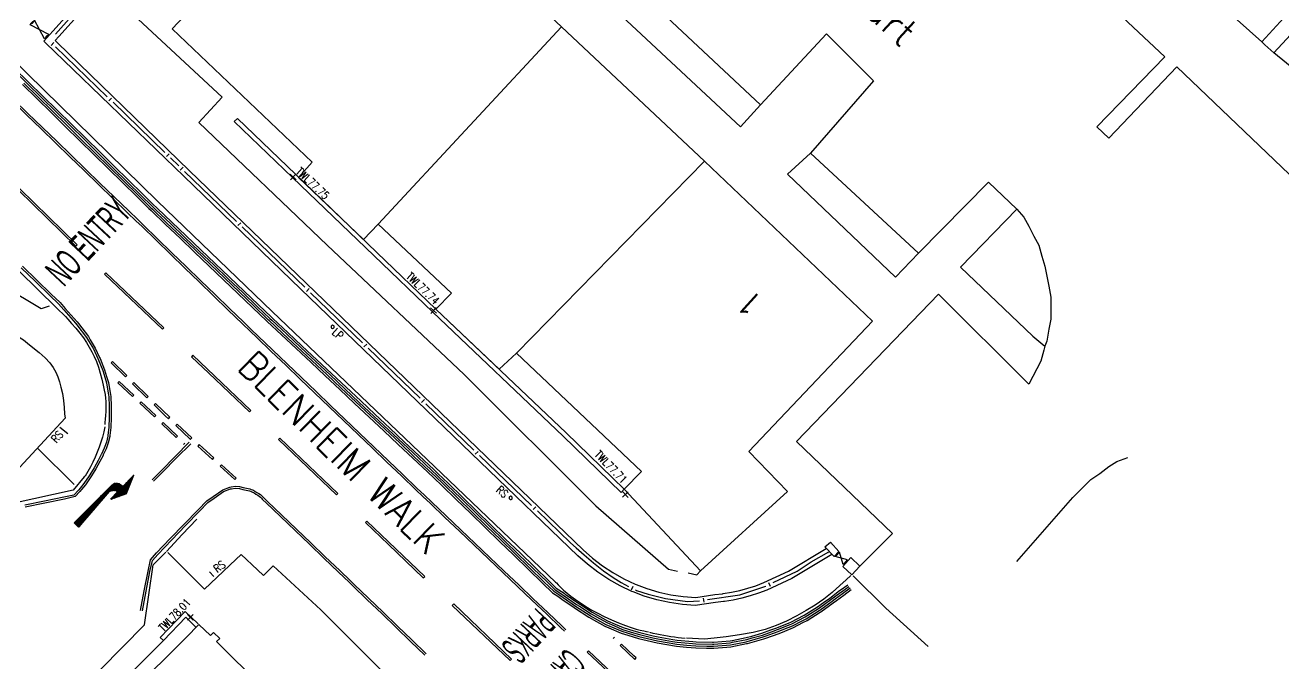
# Model space of a CAD drawing. Extents: x 427500 to 429848, y 434500 to 436505.
# Drawn here: x 429713.6 to 429776.5, y 434678.6 to 434710.5 of the extents above; entities that cross this region are included whole.
import ezdxf

# ---------------------------------------------------------------- set-up
doc = ezdxf.new("R2010")
doc.units = 0
doc.layers.get('0').update_dxf_attribs({"color": 222})
doc.layers.add('LPTIP_Ex_Base', color=8, linetype='Continuous')
doc.layers.add('ROADNAME', color=7, linetype='Continuous')
doc.styles.add('ARIAL', font='arial.ttf', dxfattribs={"width": 0.8})
doc.styles.add('LCC Romans', font='romans.shx', dxfattribs={"width": 0.9})
doc.styles.add('MtXpl_Romans', font='romans__.ttf')
doc.styles.get("Standard").update_dxf_attribs({"font": 'romans.shx'})

# ---------------------------------------------------------------- blocks, each defined once
blk = doc.blocks.new('MH_LINE')
at = {"color": 0, "linetype": 'ByBlock', "flags": 128}
blk.add_lwpolyline([(-0.5, 0), (0.5, 0)], dxfattribs=at)
blk = doc.blocks.new('FENCE_UP')
at = {"color": 0, "linetype": 'ByBlock', "flags": 128}
blk.add_lwpolyline([(0, 0.5), (0, -0.5)], dxfattribs=at)
blk = doc.blocks.new('GATE')
at = {"color": 0, "linetype": 'ByBlock', "flags": 128}
for points in [[(-0.450902, 0), (-0.451904, 0.007014), (-0.455912, 0.014028), (-0.460922, 0.019038), (-0.467936, 0.023046), (-0.475952, 0.024048), (-0.482966, 0.023046), (-0.48998, 0.019038), (-0.49499, 0.014028), (-0.498998, 0.007014), (-0.5, 0), (-0.498998, -0.007014), (-0.49499, -0.014028), (-0.48998, -0.019038), (-0.482966, -0.023046), (-0.475952, -0.024048), (-0.467936, -0.023046), (-0.460922, -0.019038), (-0.455912, -0.014028), (-0.451904, -0.007014)], [(-0.475952, 0.024048), (-0.475952, 0.078156), (0.475952, -0.078156), (0.475952, -0.024048)], [(-0.475952, -0.024048), (-0.475952, -0.078156), (0.475952, 0.078156), (0.475952, 0.024048)], [(-0.450902, 0), (-0.451904, -0.007014)], [(0.5, 0), (0.498998, 0.007014), (0.49499, 0.014028), (0.48998, 0.019038), (0.482966, 0.023046), (0.475952, 0.024048), (0.467936, 0.023046), (0.460922, 0.019038), (0.455912, 0.014028), (0.451904, 0.007014), (0.450902, 0), (0.451904, -0.007014), (0.455912, -0.014028), (0.460922, -0.019038), (0.467936, -0.023046), (0.475952, -0.024048), (0.482966, -0.023046), (0.48998, -0.019038), (0.49499, -0.014028), (0.498998, -0.007014)], [(0.5, 0), (0.498998, -0.007014)]]:
    blk.add_lwpolyline(points, dxfattribs=at)
blk = doc.blocks.new('CIRCL')
at = {"color": 0, "linetype": 'ByBlock', "flags": 128}
for points in [[(0.5, 0), (0.475, 0.154), (0.404, 0.293), (0.293, 0.404), (0.154, 0.475), (0, 0.5), (-0.154, 0.475), (-0.293, 0.404), (-0.404, 0.293), (-0.475, 0.154), (-0.5, 0), (-0.475, -0.154), (-0.404, -0.293), (-0.293, -0.404), (-0.154, -0.475), (0, -0.5), (0.154, -0.475), (0.293, -0.404), (0.404, -0.293), (0.475, -0.154)], [(0.5, 0), (0.475, -0.154)]]:
    blk.add_lwpolyline(points, dxfattribs=at)
blk = doc.blocks.new('MH_ARROW_4')
at = {"color": 0, "linetype": 'ByBlock', "flags": 128}
for points in [[(-0.5, -0.010678), (-0.266291, 0.079733)], [(-0.302615, 0.003094), (-0.5, -0.010678)], [(-0.320178, 0.001896), (-0.467768, 0.001896)], [(-0.19534, 0.004391), (-0.461381, 0.004391)], [(-0.196238, 0.006886), (-0.454895, 0.006886)], [(-0.197036, 0.00938), (-0.448408, 0.00938)], [(-0.17618, 0.011875), (-0.442022, 0.011875)], [(-0.140255, 0.01427), (-0.435535, 0.01427)], [(-0.104231, 0.016865), (-0.429049, 0.016865)], [(-0.068307, 0.019359), (-0.422662, 0.019359)], [(-0.072598, 0.021754), (-0.416176, 0.021754)], [(-0.08098, 0.024349), (-0.409789, 0.024349)], [(-0.089263, 0.026844), (-0.403303, 0.026844)], [(-0.097645, 0.029338), (-0.396817, 0.029338)], [(-0.106027, 0.031833), (-0.39043, 0.031833)], [(-0.11431, 0.034328), (-0.383944, 0.034328)], [(-0.122692, 0.036723), (-0.377457, 0.036723)], [(-0.130975, 0.039218), (-0.371071, 0.039218)], [(-0.139357, 0.041812), (-0.364584, 0.041812)], [(-0.14764, 0.044307), (-0.358098, 0.044307)], [(-0.156022, 0.046802), (-0.351711, 0.046802)], [(-0.164305, 0.049296), (-0.345225, 0.049296)], [(-0.172687, 0.051791), (-0.338838, 0.051791)], [(-0.18097, 0.054286), (-0.332352, 0.054286)], [(-0.189352, 0.056781), (-0.325866, 0.056781)], [(-0.197635, 0.059276), (-0.319479, 0.059276)], [(-0.206017, 0.06177), (-0.312993, 0.06177)], [(-0.2144, 0.064265), (-0.306506, 0.064265)], [(-0.294531, -0.022553), (-0.302615, 0.003094)], [(-0.194442, 0.001896), (-0.302215, 0.001896)], [(-0.222682, 0.06676), (-0.30012, 0.06676)], [(-0.231065, 0.069255), (-0.293633, 0.069255)], [(-0.239347, 0.071749), (-0.287147, 0.071749)], [(-0.24773, 0.074244), (-0.28076, 0.074244)], [(-0.256012, 0.076639), (-0.274274, 0.076639)], [(-0.264395, 0.079234), (-0.267887, 0.079234)], [(-0.266291, 0.079733), (-0.065013, 0.019559)], [(-0.065013, 0.019559), (-0.197435, 0.010378)], [(-0.197435, 0.010378), (-0.19045, -0.00968)], [(-0.117603, -0.049097), (0.495709, 0.020158)], [(0.497006, 0.001896), (0.333649, 0.001896)], [(0.496807, 0.004391), (0.355703, 0.004391)], [(0.496607, 0.006886), (0.377857, 0.006886)], [(0.496507, 0.00938), (0.39991, 0.00938)], [(0.496308, 0.011875), (0.422064, 0.011875)], [(0.496108, 0.01427), (0.444117, 0.01427)], [(0.495909, 0.016865), (0.466271, 0.016865)], [(0.495809, 0.019359), (0.488424, 0.019359)], [(0.495709, 0.020158), (0.5, -0.041413)], [(-0.464075, -0.008083), (-0.493613, -0.008083)], [(-0.428051, -0.005588), (-0.487127, -0.005588)], [(-0.392127, -0.003094), (-0.48074, -0.003094)], [(-0.356102, -0.000699), (-0.474254, -0.000699)], [(-0.193544, -0.000699), (-0.301417, -0.000699)], [(-0.192745, -0.003094), (-0.300619, -0.003094)], [(-0.191847, -0.005588), (-0.29992, -0.005588)], [(-0.190949, -0.008083), (-0.299122, -0.008083)], [(-0.189352, -0.010578), (-0.298324, -0.010578)], [(-0.186558, -0.013073), (-0.297525, -0.013073)], [(-0.183764, -0.015567), (-0.296727, -0.015567)], [(-0.18097, -0.018062), (-0.295929, -0.018062)], [(-0.178076, -0.020557), (-0.29513, -0.020557)], [(-0.285351, -0.04281), (-0.294531, -0.022553)], [(-0.175282, -0.023151), (-0.294332, -0.023151)], [(-0.172488, -0.025546), (-0.293134, -0.025546)], [(-0.169694, -0.028041), (-0.292037, -0.028041)], [(-0.165203, -0.030536), (-0.290939, -0.030536)], [(-0.160413, -0.033031), (-0.289841, -0.033031)], [(-0.155623, -0.035525), (-0.288644, -0.035525)], [(-0.150833, -0.03812), (-0.287546, -0.03812)], [(-0.145345, -0.040515), (-0.286448, -0.040515)], [(-0.267688, -0.06187), (-0.285351, -0.04281)], [(-0.137262, -0.04301), (-0.285251, -0.04301)], [(-0.129079, -0.045504), (-0.282856, -0.045504)], [(-0.120896, -0.047999), (-0.280561, -0.047999)], [(0.331155, -0.050494), (-0.278266, -0.050494)], [(0.285051, -0.052989), (-0.275871, -0.052989)], [(0.239048, -0.055483), (-0.273575, -0.055483)], [(0.193045, -0.057978), (-0.27128, -0.057978)], [(0.146941, -0.060573), (-0.268985, -0.060573)], [(-0.23805, -0.077338), (-0.267688, -0.06187)], [(0.100938, -0.062968), (-0.265492, -0.062968)], [(0.054935, -0.065463), (-0.260703, -0.065463)], [(0.008831, -0.067957), (-0.255913, -0.067957)], [(-0.037172, -0.070452), (-0.251123, -0.070452)], [(-0.083175, -0.072947), (-0.246333, -0.072947)], [(-0.129279, -0.075442), (-0.241543, -0.075442)], [(-0.207015, -0.079733), (-0.23805, -0.077338)], [(-0.175282, -0.077936), (-0.229169, -0.077936)], [(0.5, -0.041413), (-0.207015, -0.079733)], [(-0.19045, -0.00968), (-0.169195, -0.02854)], [(-0.169195, -0.02854), (-0.146842, -0.040116)], [(-0.146842, -0.040116), (-0.117603, -0.049097)], [(0.377158, -0.047999), (-0.108522, -0.047999)], [(0.423161, -0.045504), (-0.086468, -0.045504)], [(0.469265, -0.04301), (-0.064315, -0.04301)], [(0.4999, -0.040515), (-0.042261, -0.040515)], [(0.4998, -0.03812), (-0.020108, -0.03812)], [(0.499601, -0.035525), (0.001946, -0.035525)], [(0.499401, -0.033031), (0.024099, -0.033031)], [(0.499202, -0.030536), (0.046253, -0.030536)], [(0.499102, -0.028041), (0.068307, -0.028041)], [(0.498902, -0.025546), (0.09046, -0.025546)], [(0.498703, -0.023151), (0.112514, -0.023151)], [(0.498503, -0.020557), (0.134667, -0.020557)], [(0.498403, -0.018062), (0.156721, -0.018062)], [(0.498204, -0.015567), (0.178874, -0.015567)], [(0.498004, -0.013073), (0.200928, -0.013073)], [(0.497904, -0.010578), (0.223082, -0.010578)], [(0.497705, -0.008083), (0.245235, -0.008083)], [(0.497505, -0.005588), (0.267289, -0.005588)], [(0.497306, -0.003094), (0.289442, -0.003094)], [(0.497206, -0.000699), (0.311496, -0.000699)]]:
    blk.add_lwpolyline(points, dxfattribs=at)
at = {"color": 0}
blk.add_point((-0.5, -0.010578), dxfattribs=at)
blk = doc.blocks.new('SPOT')
at = {"color": 0, "linetype": 'ByBlock', "flags": 128}
for points in [[(-0.5, 0), (0.5, 0)], [(0, 0.5), (0, -0.5)]]:
    blk.add_lwpolyline(points, dxfattribs=at)

msp = doc.modelspace()

# ---------------------------------------------------------------- linework, layer by layer
at = {"layer": 'LPTIP_Ex_Base', "color": 251, "true_color": 0x636466}
for p, q in [((429775.374, 434709.657), (429797.467, 434734.078)), ((429770.524, 434708.907), (429756.324, 434722.307)), ((429720.924, 434710.307), (429730.124, 434720.057)), ((429730.124, 434720.057), (429740.374, 434710.407)), ((429739.724, 434716.457), (429750.324, 434706.507)), ((429775.974, 434709.107), (429779.374, 434712.807)), ((429749.324, 434705.407), (429742.044, 434712.207)), ((429775.374, 434709.657), (429772.324, 434712.407)), ((429727.924, 434703.657), (429720.924, 434710.307)), ((429731.224, 434700.557), (429740.374, 434710.407)), ((429740.374, 434710.407), (429747.524, 434703.707)), ((429750.324, 434706.507), (429753.624, 434710.057)), ((429753.624, 434710.057), (429755.974, 434707.707)), ((429775.524, 434709.507), (429775.374, 434709.657)), ((429775.974, 434709.107), (429775.524, 434709.507)), ((429767.124, 434705.407), (429770.524, 434708.907)), ((429778.474, 434707.057), (429775.974, 434709.107)), ((429771.124, 434708.407), (429767.724, 434704.857)), ((429784.224, 434695.907), (429771.124, 434708.407)), ((429755.974, 434707.707), (429752.824, 434704.107)), ((429750.324, 434706.507), (429749.324, 434705.407)), ((429767.724, 434704.857), (429767.124, 434705.407)), ((429727.242, 434702.891), (429727.924, 434703.657)), ((429738.124, 434694.107), (429747.524, 434703.707)), ((429747.524, 434703.707), (429755.924, 434695.707)), ((429752.824, 434704.107), (429751.674, 434703.057)), ((429752.824, 434704.107), (429758.224, 434699.107)), ((429751.674, 434703.057), (429757.074, 434697.907)), ((429730.484, 434699.783), (429727.242, 434702.891)), ((429758.224, 434699.107), (429761.724, 434702.657)), ((429761.724, 434702.657), (429763.124, 434701.307)), ((429763.124, 434701.307), (429760.324, 434698.407)), ((429763.124, 434701.307), (429763.474, 434700.907)), ((429731.224, 434700.557), (429730.484, 434699.783)), ((429734.874, 434697.107), (429731.224, 434700.557)), ((429763.474, 434700.907), (429763.724, 434700.457)), ((429763.724, 434700.457), (429763.974, 434699.957)), ((429763.974, 434699.957), (429764.224, 434699.507)), ((429764.224, 434699.507), (429764.374, 434698.957)), ((429757.074, 434697.907), (429758.224, 434699.107)), ((429764.374, 434698.957), (429764.524, 434698.457)), ((429760.324, 434698.407), (429763.924, 434694.957)), ((429764.524, 434698.457), (429764.724, 434697.457)), ((429764.724, 434697.457), (429764.824, 434696.907)), ((429734.106, 434696.307), (429734.874, 434697.107)), ((429759.224, 434697.057), (429752.124, 434689.707)), ((429763.724, 434692.557), (429759.224, 434697.057)), ((429764.824, 434696.907), (429764.824, 434695.807)), ((429737.256, 434693.314), (429734.106, 434696.307)), ((429755.924, 434695.707), (429749.747, 434689.192)), ((429764.824, 434695.807), (429764.724, 434695.307)), ((429763.924, 434694.957), (429764.524, 434694.457)), ((429764.724, 434695.307), (429764.624, 434694.707)), ((429764.474, 434694.257), (429764.324, 434693.707)), ((429764.524, 434694.457), (429764.474, 434694.257)), ((429764.624, 434694.707), (429764.524, 434694.457)), ((429738.124, 434694.107), (429737.256, 434693.314)), ((429744.374, 434688.207), (429738.124, 434694.107)), ((429764.324, 434693.707), (429763.724, 434692.557)), ((429749.747, 434689.192), (429751.674, 434687.199)), ((429752.124, 434689.707), (429756.924, 434685.107)), ((429767.724, 434688.457), (429768.124, 434688.707)), ((429768.124, 434688.707), (429768.674, 434688.907)), ((429743.508, 434687.316), (429744.374, 434688.207)), ((429766.824, 434687.807), (429767.274, 434688.107)), ((429767.274, 434688.107), (429767.724, 434688.457)), ((429747.32, 434683.242), (429743.508, 434687.316)), ((429765.924, 434686.907), (429766.824, 434687.807)), ((429751.674, 434687.199), (429747.32, 434683.242)), ((429763.124, 434683.707), (429765.924, 434686.907)), ((429756.924, 434685.107), (429755.293, 434683.479)), ((429753.724, 434684.107), (429753.724, 434684.107)), ((429699.295, 434660.059), (429719.54, 434680.549)), ((429719.54, 434680.549), (429719.54, 434680.549)), ((429719.54, 434680.549), (429719.54, 434680.549)), ((429719.54, 434680.549), (429719.54, 434680.549)), ((429720.486, 434679.764), (429718.295, 434677.559)), ((429721.624, 434679.917), (429718.695, 434677.009))]:
    msp.add_line(p, q, dxfattribs=at)
at = {"layer": 'LPTIP_Ex_Base', "color": 251, "true_color": 0x636466, "flags": 128}
for points in [[(429753.887, 434684.052), (429751.892, 434682.849), (429750.638, 434682.278), (429750.23, 434682.121), (429749.81, 434681.984), (429749.384, 434681.868), (429748.952, 434681.776), (429748.518, 434681.706), (429748.467, 434681.7), (429748.076, 434681.659), (429747.063, 434681.508), (429746.419, 434681.555), (429745.772, 434681.65), (429745.135, 434681.792), (429744.509, 434681.979), (429743.966, 434682.184), (429743.895, 434682.213), (429743.306, 434682.488), (429742.736, 434682.807), (429742.19, 434683.166), (429741.672, 434683.564), (429741.187, 434683.996), (429736.316, 434688.68), (429727.356, 434697.31), (429721.499, 434702.954), (429714.597, 434709.617), (429714.511, 434709.701), (429714.954, 434710.193), (429719.422, 434715.153)], [(429719.719, 434714.886), (429715.251, 434709.925), (429715.072, 434709.726), (429715.191, 434709.611), (429721.777, 434703.242), (429727.633, 434697.598), (429736.594, 434688.968), (429741.459, 434684.29), (429741.927, 434683.872), (429742.422, 434683.492), (429742.944, 434683.149), (429743.489, 434682.845), (429744.057, 434682.579), (429744.114, 434682.556), (429744.637, 434682.358), (429745.235, 434682.179), (429745.845, 434682.044), (429746.462, 434681.953), (429747.092, 434681.907), (429748.044, 434682.058), (429748.421, 434682.097), (429748.46, 434682.102), (429748.878, 434682.169), (429749.29, 434682.257), (429749.696, 434682.367), (429750.096, 434682.498), (429750.493, 434682.652), (429751.721, 434683.22), (429753.609, 434684.352)], [(429716.599, 434711.721), (429715.091, 434710.036)], [(429720.124, 434711.756), (429719.217, 434710.788), (429723.417, 434706.898), (429722.255, 434705.632), (429728.673, 434699.512), (429735.509, 434693.037), (429742.101, 434686.49), (429745.722, 434683.315), (429746.168, 434683.226)], [(429714.771, 434696.462), (429714.37, 434696.324), (429708.93, 434699.572), (429703.888, 434702.561), (429699.058, 434705.637), (429695.771, 434708.284), (429694.716, 434709.813)], [(429712.045, 434709.659), (429720.189, 434701.7), (429725.925, 434696.188), (429734.763, 434687.747), (429740.081, 434682.668), (429740.129, 434682.634), (429740.217, 434682.547), (429740.336, 434682.424), (429740.482, 434682.28), (429740.654, 434682.124), (429740.85, 434681.968), (429741.073, 434681.807), (429741.325, 434681.634), (429741.599, 434681.457), (429741.89, 434681.282), (429742.189, 434681.117), (429742.515, 434680.958), (429742.873, 434680.798), (429743.234, 434680.647), (429743.573, 434680.512), (429743.862, 434680.403), (429744.102, 434680.325), (429744.31, 434680.271), (429744.486, 434680.235), (429744.628, 434680.21), (429744.733, 434680.189)], [(429714.803, 434709.696), (429714.803, 434709.696)], [(429715.091, 434709.418), (429717.681, 434706.917)], [(429712.965, 434708.277), (429713.679, 434707.576), (429714.393, 434706.876), (429715.107, 434706.176), (429715.82, 434705.475), (429716.534, 434704.775), (429717.248, 434704.075), (429717.962, 434703.375), (429718.676, 434702.674), (429719.39, 434701.974), (429719.894, 434701.48), (429720.107, 434701.276), (429720.831, 434700.586), (429721.555, 434699.896), (429722.279, 434699.206), (429723.003, 434698.516), (429723.726, 434697.827), (429724.45, 434697.137), (429725.174, 434696.447), (429725.809, 434695.841), (429725.899, 434695.757), (429726.628, 434695.073), (429727.358, 434694.389), (429728.087, 434693.705), (429728.816, 434693.021), (429729.546, 434692.337), (429730.275, 434691.652), (429731.005, 434690.968), (429731.734, 434690.284), (429732.463, 434689.6), (429733.193, 434688.916), (429733.922, 434688.232), (429734.152, 434688.016), (429734.643, 434687.54), (429735.362, 434686.845), (429736.08, 434686.149), (429736.798, 434685.453), (429737.517, 434684.758), (429738.235, 434684.062), (429738.953, 434683.366), (429739.672, 434682.67), (429740.058, 434682.297), (429740.449, 434682.034), (429740.512, 434681.992), (429741.131, 434681.564), (429741.276, 434681.47), (429741.856, 434681.093), (429742.128, 434680.94), (429742.637, 434680.654), (429743.023, 434680.487), (429743.431, 434680.312), (429743.969, 434680.149), (429744.273, 434680.057), (429744.94, 434679.901), (429745.197, 434679.842), (429745.926, 434679.718), (429746.154, 434679.68), (429746.923, 434679.603), (429747.098, 434679.586), (429747.926, 434679.571), (429747.983, 434679.57), (429748.812, 434679.646), (429748.931, 434679.67), (429749.633, 434679.809), (429749.91, 434679.888), (429750.423, 434680.034), (429750.866, 434680.191), (429751.177, 434680.302), (429751.799, 434680.555), (429751.881, 434680.588), (429752.556, 434680.934), (429752.693, 434681.021), (429753.228, 434681.361), (429753.528, 434681.576), (429753.843, 434681.801), (429754.334, 434682.17), (429754.362, 434682.191), (429754.738, 434682.463), (429754.738, 434682.463)], [(429713.035, 434708.348), (429713.749, 434707.648), (429714.463, 434706.947), (429715.177, 434706.247), (429715.891, 434705.547), (429716.604, 434704.847), (429717.318, 434704.146), (429718.032, 434703.446), (429718.746, 434702.746), (429719.46, 434702.045), (429719.963, 434701.552), (429720.176, 434701.349), (429720.9, 434700.659), (429721.624, 434699.969), (429722.348, 434699.279), (429723.072, 434698.589), (429723.795, 434697.899), (429724.519, 434697.209), (429725.243, 434696.519), (429725.878, 434695.914), (429725.967, 434695.83), (429726.697, 434695.146), (429727.426, 434694.462), (429728.156, 434693.778), (429728.885, 434693.094), (429729.614, 434692.409), (429730.344, 434691.725), (429731.073, 434691.041), (429731.802, 434690.357), (429732.532, 434689.673), (429733.261, 434688.989), (429733.99, 434688.305), (429734.221, 434688.089), (429734.713, 434687.612), (429735.431, 434686.916), (429736.15, 434686.221), (429736.868, 434685.525), (429737.586, 434684.829), (429738.305, 434684.134), (429739.023, 434683.438), (429739.741, 434682.742), (429740.114, 434682.38), (429740.505, 434682.117), (429740.569, 434682.074), (429741.188, 434681.646), (429741.33, 434681.554), (429741.905, 434681.181), (429742.177, 434681.028), (429742.677, 434680.745), (429743.063, 434680.579), (429743.46, 434680.408), (429743.998, 434680.245), (429744.296, 434680.154), (429744.963, 434679.999), (429745.214, 434679.94), (429745.943, 434679.817), (429746.164, 434679.78), (429746.933, 434679.703), (429747.1, 434679.686), (429747.928, 434679.671), (429747.974, 434679.67), (429748.803, 434679.746), (429748.911, 434679.768), (429749.606, 434679.905), (429749.883, 434679.984), (429750.39, 434680.129), (429750.832, 434680.286), (429751.139, 434680.394), (429751.762, 434680.648), (429751.835, 434680.677), (429752.511, 434681.023), (429752.64, 434681.105), (429753.17, 434681.442), (429753.47, 434681.657), (429753.783, 434681.881), (429754.274, 434682.25), (429754.302, 434682.271), (429754.68, 434682.544), (429754.68, 434682.544)], [(429713.44, 434707.53), (429714.154, 434706.83), (429714.868, 434706.13), (429715.582, 434705.429), (429716.296, 434704.729), (429717.01, 434704.029), (429717.723, 434703.329), (429718.437, 434702.628), (429719.151, 434701.928), (429719.755, 434701.336), (429719.867, 434701.229), (429720.591, 434700.539), (429721.315, 434699.849), (429722.039, 434699.159), (429722.762, 434698.469), (429723.486, 434697.779), (429724.21, 434697.089), (429724.934, 434696.399), (429725.658, 434695.709), (429725.672, 434695.696), (429726.388, 434695.025), (429727.117, 434694.341), (429727.846, 434693.657), (429728.576, 434692.972), (429729.305, 434692.288), (429730.034, 434691.604), (429730.764, 434690.92), (429731.493, 434690.236), (429732.222, 434689.552), (429732.952, 434688.868), (429733.681, 434688.183), (429734.014, 434687.871), (429734.404, 434687.494), (429735.122, 434686.798), (429735.841, 434686.102), (429736.559, 434685.407), (429737.277, 434684.711), (429737.996, 434684.015), (429738.714, 434683.32), (429739.432, 434682.624), (429739.932, 434682.141), (429740.192, 434681.966), (429740.399, 434681.826), (429741.016, 434681.4), (429741.021, 434681.396), (429741.75, 434680.924), (429741.863, 434680.86), (429742.548, 434680.474), (429742.749, 434680.388), (429743.362, 434680.124), (429743.686, 434680.026), (429744.222, 434679.863), (429744.654, 434679.763), (429745.158, 434679.645), (429745.637, 434679.565), (429746.127, 434679.482), (429746.631, 434679.431), (429747.086, 434679.386), (429747.632, 434679.376), (429747.99, 434679.37), (429748.635, 434679.429), (429748.846, 434679.449), (429749.624, 434679.603), (429749.68, 434679.614), (429750.481, 434679.843), (429750.592, 434679.882), (429751.248, 434680.115), (429751.531, 434680.23), (429751.964, 434680.406), (429752.442, 434680.651), (429752.66, 434680.762), (429753.301, 434681.17), (429753.34, 434681.195), (429753.96, 434681.639), (429754.116, 434681.756), (429754.481, 434682.03), (429754.855, 434682.301), (429754.855, 434682.301)], [(429713.51, 434707.602), (429714.224, 434706.901), (429714.938, 434706.201), (429715.652, 434705.501), (429716.366, 434704.801), (429717.08, 434704.1), (429717.793, 434703.4), (429718.507, 434702.7), (429719.221, 434701.999), (429719.824, 434701.408), (429719.936, 434701.301), (429720.66, 434700.611), (429721.384, 434699.921), (429722.108, 434699.231), (429722.831, 434698.541), (429723.555, 434697.851), (429724.279, 434697.162), (429725.003, 434696.472), (429725.727, 434695.782), (429725.741, 434695.769), (429726.456, 434695.098), (429727.185, 434694.414), (429727.915, 434693.729), (429728.644, 434693.045), (429729.373, 434692.361), (429730.103, 434691.677), (429730.832, 434690.993), (429731.561, 434690.309), (429732.291, 434689.625), (429733.02, 434688.941), (429733.75, 434688.256), (429734.083, 434687.944), (429734.474, 434687.565), (429735.192, 434686.87), (429735.91, 434686.174), (429736.629, 434685.478), (429737.347, 434684.783), (429738.065, 434684.087), (429738.784, 434683.391), (429739.502, 434682.696), (429739.988, 434682.224), (429740.248, 434682.049), (429740.456, 434681.909), (429741.073, 434681.482), (429741.076, 434681.48), (429741.804, 434681.008), (429741.912, 434680.947), (429742.588, 434680.566), (429742.789, 434680.479), (429743.391, 434680.219), (429743.715, 434680.121), (429744.244, 434679.961), (429744.677, 434679.86), (429745.174, 434679.744), (429745.653, 434679.663), (429746.137, 434679.581), (429746.641, 434679.531), (429747.088, 434679.486), (429747.634, 434679.476), (429747.981, 434679.469), (429748.626, 434679.529), (429748.826, 434679.547), (429749.605, 434679.701), (429749.653, 434679.711), (429750.454, 434679.939), (429750.558, 434679.976), (429751.21, 434680.207), (429751.494, 434680.323), (429751.919, 434680.495), (429752.397, 434680.74), (429752.606, 434680.846), (429753.247, 434681.255), (429753.282, 434681.277), (429753.902, 434681.721), (429754.056, 434681.836), (429754.421, 434682.11), (429754.797, 434682.382), (429754.797, 434682.382)], [(429713, 434706.777), (429713.718, 434706.082), (429714.437, 434705.387), (429715.156, 434704.692), (429715.875, 434703.997), (429716.594, 434703.301), (429717.313, 434702.606), (429718.031, 434701.911), (429718.75, 434701.216), (429719.199, 434700.782), (429719.469, 434700.521), (429720.188, 434699.825), (429720.906, 434699.13), (429721.625, 434698.435), (429722.344, 434697.74), (429723.063, 434697.044), (429723.782, 434696.349), (429724.5, 434695.654), (429724.893, 434695.274), (429725.221, 434694.961), (429725.944, 434694.27), (429726.666, 434693.579), (429727.389, 434692.888), (429728.112, 434692.197), (429728.835, 434691.505), (429729.558, 434690.814), (429730.28, 434690.123), (429731.003, 434689.432), (429731.726, 434688.741), (429732.449, 434688.05), (429733.172, 434687.359), (429733.517, 434687.029), (429733.895, 434686.669), (429734.62, 434685.98), (429735.345, 434685.291), (429736.069, 434684.602), (429736.794, 434683.913), (429737.519, 434683.224), (429738.244, 434682.535), (429738.969, 434681.846), (429739.693, 434681.157), (429740.418, 434680.468), (429740.597, 434680.298), (429740.597, 434680.298)], [(429712.93, 434706.706), (429713.649, 434706.01), (429714.368, 434705.315), (429715.087, 434704.62), (429715.805, 434703.925), (429716.524, 434703.23), (429717.243, 434702.534), (429717.962, 434701.839), (429718.681, 434701.144), (429719.129, 434700.71), (429719.399, 434700.449), (429720.118, 434699.753), (429720.837, 434699.058), (429721.556, 434698.363), (429722.275, 434697.668), (429722.993, 434696.973), (429723.712, 434696.277), (429724.431, 434695.582), (429724.824, 434695.202), (429725.152, 434694.888), (429725.874, 434694.197), (429726.597, 434693.506), (429727.32, 434692.815), (429728.043, 434692.124), (429728.766, 434691.433), (429729.488, 434690.742), (429730.211, 434690.051), (429730.934, 434689.36), (429731.657, 434688.669), (429732.38, 434687.978), (429733.102, 434687.287), (429733.448, 434686.956), (429733.826, 434686.597), (429734.551, 434685.908), (429735.276, 434685.219), (429736.001, 434684.53), (429736.725, 434683.841), (429737.45, 434683.152), (429738.175, 434682.463), (429738.9, 434681.774), (429739.624, 434681.085), (429740.349, 434680.396), (429740.528, 434680.226), (429740.528, 434680.226)], [(429717.968, 434706.639), (429720.558, 434704.138)], [(429695.905, 434705.205), (429700.155, 434702.622), (429702.88, 434701.176), (429704.251, 434700.47), (429709.029, 434697.507), (429713.499, 434694.771), (429713.689, 434694.618), (429713.964, 434694.402), (429714.276, 434694.149), (429714.574, 434693.884), (429714.809, 434693.633), (429714.974, 434693.399), (429715.103, 434693.166), (429715.206, 434692.928), (429715.29, 434692.679), (429715.367, 434692.413), (429715.434, 434692.101), (429715.484, 434691.746), (429715.521, 434691.393), (429715.548, 434691.087), (429715.57, 434690.872), (429712.482, 434687.523)], [(429706.718, 434704.638), (429715.137, 434696.375), (429715.584, 434695.947), (429715.711, 434695.802), (429715.894, 434695.599), (429716.103, 434695.36), (429716.312, 434695.109), (429716.491, 434694.87), (429716.641, 434694.644), (429716.78, 434694.416), (429716.909, 434694.183), (429717.028, 434693.941), (429717.137, 434693.688), (429717.236, 434693.409), (429717.326, 434693.108), (429717.406, 434692.804), (429717.474, 434692.515), (429717.528, 434692.26), (429717.567, 434692.049), (429717.591, 434691.868), (429717.605, 434691.705), (429717.611, 434691.547), (429717.613, 434691.382), (429717.61, 434691.198), (429717.597, 434691.003), (429717.58, 434690.815), (429717.563, 434690.655), (429717.553, 434690.541)], [(429720.845, 434703.86), (429721.253, 434703.466), (429721.253, 434703.466)], [(429721.541, 434703.189), (429724.136, 434700.693)], [(429713.316, 434702.324), (429713.246, 434702.252), (429716.102, 434699.451), (429716.172, 434699.522), (429713.316, 434702.324)], [(429724.424, 434700.416), (429727.553, 434697.407), (429727.553, 434697.407)], [(429713.369, 434698.38), (429714.09, 434697.687), (429714.81, 434696.993), (429715.246, 434696.573), (429715.505, 434696.281), (429716.099, 434695.608), (429716.16, 434695.53), (429716.648, 434694.89), (429716.746, 434694.728), (429716.99, 434694.322), (429717.205, 434693.848), (429717.225, 434693.804), (429717.45, 434693.238), (429717.552, 434692.917), (429717.644, 434692.628), (429717.747, 434692.017), (429717.751, 434691.952), (429717.782, 434691.44), (429717.776, 434690.957), (429717.775, 434690.897), (429717.753, 434690.41), (429717.711, 434690.003), (429717.704, 434689.971), (429717.637, 434689.67), (429717.528, 434689.363), (429717.391, 434689.067), (429717.378, 434689.043), (429717.228, 434688.749), (429717.022, 434688.379), (429716.893, 434688.174), (429716.775, 434687.986), (429716.505, 434687.598), (429716.319, 434687.362), (429716.243, 434687.266), (429716.001, 434687.015), (429715.515, 434686.923), (429714.535, 434686.72), (429713.556, 434686.518)], [(429713.439, 434698.452), (429714.159, 434697.759), (429714.88, 434697.065), (429715.318, 434696.642), (429715.58, 434696.347), (429716.179, 434695.669), (429716.239, 434695.59), (429716.734, 434694.942), (429716.832, 434694.779), (429717.081, 434694.363), (429717.296, 434693.889), (429717.318, 434693.841), (429717.543, 434693.275), (429717.647, 434692.947), (429717.743, 434692.645), (429717.846, 434692.033), (429717.851, 434691.958), (429717.882, 434691.439), (429717.876, 434690.956), (429717.875, 434690.893), (429717.852, 434690.405), (429717.811, 434689.993), (429717.801, 434689.949), (429717.731, 434689.637), (429717.622, 434689.33), (429717.482, 434689.026), (429717.467, 434688.997), (429717.315, 434688.7), (429717.109, 434688.331), (429716.978, 434688.121), (429716.857, 434687.928), (429716.587, 434687.541), (429716.398, 434687.301), (429716.315, 434687.196), (429716.073, 434686.945), (429715.535, 434686.825), (429714.556, 434686.622), (429713.576, 434686.42)], [(429717.604, 434698.128), (429717.536, 434698.055), (429720.441, 434695.306), (429720.509, 434695.378), (429717.604, 434698.128)], [(429727.841, 434697.13), (429730.433, 434694.632)], [(429730.721, 434694.354), (429733.313, 434691.856)], [(429717.94, 434693.697), (429717.87, 434693.625), (429718.586, 434692.927), (429718.656, 434692.998), (429717.94, 434693.697)], [(429721.962, 434694.004), (429721.893, 434693.931), (429722.751, 434693.119), (429724.79, 434691.173), (429724.859, 434691.245), (429721.962, 434694.004)], [(429718.272, 434692.702), (429718.204, 434692.629), (429718.936, 434691.948), (429719.004, 434692.021), (429718.272, 434692.702)], [(429719.014, 434692.649), (429718.944, 434692.578), (429719.66, 434691.879), (429719.729, 434691.951), (429719.014, 434692.649)], [(429719.37, 434691.681), (429719.302, 434691.607), (429720.035, 434690.926), (429720.103, 434691), (429719.37, 434691.681)], [(429720.087, 434691.602), (429720.017, 434691.53), (429720.593, 434690.969), (429720.737, 434690.834), (429720.805, 434690.907), (429720.087, 434691.602)], [(429733.601, 434691.579), (429735.997, 434689.27), (429735.997, 434689.27)], [(429717.562, 434690.439), (429717.504, 434690.178), (429717.437, 434689.919), (429717.361, 434689.663), (429717.279, 434689.42), (429717.275, 434689.41), (429717.18, 434689.16), (429717.075, 434688.914), (429716.962, 434688.672), (429716.839, 434688.434), (429716.708, 434688.201), (429716.569, 434687.974), (429716.53, 434687.935)], [(429720.467, 434690.656), (429720.398, 434690.584), (429721.121, 434689.893), (429721.19, 434689.965), (429720.467, 434690.656)], [(429721.17, 434690.566), (429721.102, 434690.493), (429721.817, 434689.823), (429721.833, 434689.809), (429721.9, 434689.883), (429721.17, 434690.566)], [(429726.306, 434689.864), (429726.237, 434689.792), (429729.13, 434687.03), (429729.199, 434687.102), (429726.306, 434689.864)], [(429714.208, 434689.343), (429716.027, 434687.555)], [(429721.778, 434689.658), (429721.072, 434688.95), (429720.366, 434688.242), (429719.915, 434687.791), (429719.915, 434687.791)], [(429721.849, 434689.588), (429721.143, 434688.88), (429720.436, 434688.172), (429719.986, 434687.72), (429719.986, 434687.72)], [(429721.551, 434689.619), (429721.482, 434689.547), (429721.482, 434689.547)], [(429722.271, 434689.547), (429722.203, 434689.473), (429722.944, 434688.801), (429723.011, 434688.875), (429722.271, 434689.547)], [(429723.381, 434688.539), (429723.314, 434688.465), (429724.055, 434687.793), (429724.122, 434687.867), (429723.381, 434688.539)], [(429736.286, 434688.994), (429738.887, 434686.505)], [(429716.53, 434687.935), (429715.967, 434687.273), (429713.03, 434686.613)], [(429719.345, 434681.263), (429719.53, 434682.245), (429719.715, 434683.228), (429719.845, 434683.794), (429720.137, 434684.13), (429720.83, 434684.85), (429721.524, 434685.57), (429722.218, 434686.291), (429722.654, 434686.742), (429722.97, 434686.957), (429723.457, 434687.287), (429723.797, 434687.421), (429723.865, 434687.432), (429724.082, 434687.463), (429724.29, 434687.444), (429724.474, 434687.398), (429724.642, 434687.363), (429724.801, 434687.333), (429724.871, 434687.308), (429724.948, 434687.278), (429725.06, 434687.218), (429725.161, 434687.155), (429725.249, 434687.099), (429725.329, 434687.047), (429725.399, 434686.989), (429725.456, 434686.934), (429725.499, 434686.888), (429725.531, 434686.857), (429725.685, 434686.709), (429726.408, 434686.018), (429727.131, 434685.326), (429727.853, 434684.635), (429728.576, 434683.944), (429729.299, 434683.253), (429729.832, 434682.742), (429730.021, 434682.561), (429730.741, 434681.867), (429731.461, 434681.173), (429732.181, 434680.479), (429732.901, 434679.785), (429733.621, 434679.092)], [(429719.443, 434681.244), (429719.628, 434682.227), (429719.813, 434683.209), (429719.934, 434683.749), (429720.209, 434684.061), (429720.902, 434684.781), (429721.596, 434685.501), (429722.29, 434686.221), (429722.71, 434686.659), (429723.027, 434686.874), (429723.494, 434687.194), (429723.834, 434687.328), (429723.88, 434687.333), (429724.073, 434687.364), (429724.28, 434687.344), (429724.45, 434687.301), (429724.622, 434687.265), (429724.782, 434687.234), (429724.836, 434687.214), (429724.901, 434687.19), (429725.013, 434687.13), (429725.107, 434687.07), (429725.196, 434687.015), (429725.274, 434686.963), (429725.335, 434686.912), (429725.386, 434686.862), (429725.427, 434686.819), (429725.46, 434686.786), (429725.616, 434686.637), (429726.339, 434685.945), (429727.061, 434685.254), (429727.784, 434684.563), (429728.507, 434683.872), (429729.229, 434683.18), (429729.763, 434682.67), (429729.951, 434682.489), (429730.671, 434681.795), (429731.392, 434681.101), (429732.112, 434680.407), (429732.832, 434679.713), (429733.552, 434679.02)], [(429739.176, 434686.229), (429740.836, 434684.641), (429741.117, 434684.395), (429741.509, 434684.042), (429741.973, 434683.638), (429742.47, 434683.243), (429742.96, 434682.913), (429743.368, 434682.662), (429743.719, 434682.45), (429743.719, 434682.45)], [(429720.632, 434684.211), (429721.424, 434685.051), (429722.147, 434685.816)], [(429730.645, 434685.721), (429730.576, 434685.649), (429731.726, 434684.552), (429733.472, 434682.889), (429733.541, 434682.962), (429730.645, 434685.721)], [(429719.54, 434680.549), (429719.976, 434683.541), (429720.608, 434684.172)], [(429735.529, 434674.093), (429728.344, 434681.292), (429725.97, 434683.489), (429725.489, 434683.007), (429725.193, 434683.283), (429724.363, 434684.056), (429724.106, 434683.813), (429722.53, 434682.316), (429720.701, 434684.157)], [(429750.95, 434682.649), (429752.152, 434683.216), (429752.859, 434683.693), (429753.738, 434684.191)], [(429754.836, 434682.998), (429754.606, 434682.793), (429754.287, 434682.501), (429753.906, 434682.165), (429753.487, 434681.825), (429753.056, 434681.523), (429752.61, 434681.253), (429752.132, 434680.986), (429751.626, 434680.733), (429751.099, 434680.505), (429750.553, 434680.313), (429749.948, 434680.16), (429749.281, 434680.038), (429748.614, 434679.944), (429748.01, 434679.872), (429747.532, 434679.819), (429746.619, 434679.868)], [(429746.716, 434683.134), (429747.145, 434683.035), (429747.32, 434683.242)], [(429758.702, 434679.463), (429756.588, 434681.381), (429754.958, 434682.984)], [(429744.082, 434682.282), (429744.128, 434682.26), (429744.711, 434682.071), (429745.582, 434681.865), (429746.679, 434681.704), (429747.275, 434681.742), (429747.275, 434681.742)], [(429747.67, 434681.802), (429749.285, 434682.047), (429750.588, 434682.479), (429750.588, 434682.479)], [(429722.224, 434680.584), (429721.569, 434681.2), (429720.328, 434679.917), (429720.486, 434679.764), (429721.597, 434680.918), (429722.104, 434680.432)], [(429734.99, 434681.583), (429734.921, 434681.51), (429737.818, 434678.753), (429737.887, 434678.825), (429734.99, 434681.583)], [(429729.103, 434672.947), (429729.69, 434673.521), (429729.382, 434673.85), (429729.185, 434673.661), (429725.614, 434677.211), (429725.778, 434677.393), (429725.56, 434677.607), (429725.403, 434677.46), (429723.146, 434679.707), (429723.298, 434679.852), (429722.991, 434680.158), (429722.831, 434680.011), (429722.261, 434680.563), (429721.624, 434679.917)], [(429742.954, 434679.853), (429743.023, 434679.925), (429743.023, 434679.925)], [(429746.559, 434679.862), (429746.38, 434679.879), (429746.202, 434679.899), (429746.024, 434679.921), (429745.846, 434679.947), (429745.673, 434679.974), (429745.668, 434679.975), (429745.491, 434680.006), (429745.315, 434680.04), (429745.139, 434680.077), (429744.964, 434680.117), (429744.789, 434680.16)], [(429741.731, 434679.249), (429741.662, 434679.176), (429742.45, 434678.439), (429744.568, 434676.428), (429744.637, 434676.5), (429741.731, 434679.249)], [(429744.039, 434678.815), (429744.106, 434678.889), (429743.998, 434678.989), (429743.384, 434679.578), (429743.314, 434679.506), (429744.039, 434678.815)]]:
    msp.add_lwpolyline(points, dxfattribs=at)
for points in [[(429731.156, 434699.139), (429734.098, 434696.315), (429740.61, 434690.127), (429743.508, 434687.316), (429743.355, 434687.158), (429740.457, 434689.969), (429733.946, 434696.156), (429731.004, 434698.981), (429726.93, 434702.886), (429724.026, 434705.676), (429724.179, 434705.835), (429727.082, 434703.044)], [(429754.012, 434683.957), (429753.545, 434684.439), (429753.815, 434684.669), (429754.245, 434684.209)], [(429754.89, 434683.036), (429755.293, 434683.479), (429754.833, 434683.898), (429754.429, 434683.454)]]:
    msp.add_lwpolyline(points, close=True, dxfattribs=at)

# ---------------------------------------------------------------- block references
at = {"layer": 'LPTIP_Ex_Base', "color": 251, "true_color": 0x636466}
for name, p, xscale, yscale, zscale, rotation in [('GATE', (429714.292, 434710.27), 1.056344, 2, 1.056344, 135.320555), ('FENCE_UP', (429714.947, 434709.557), 0.2, 0.2, 0.2, 315.993592), ('FENCE_UP', (429717.824, 434706.778), 0.2, 0.2, 0.2, 315.993592), ('FENCE_UP', (429720.701, 434703.999), 0.2, 0.2, 0.2, 315.993592), ('FENCE_UP', (429721.397, 434703.328), 0.2, 0.2, 0.2, 316.115267), ('SPOT', (429726.971, 434702.907), 0.4, 0.4, 0.4, 316.824165), ('FENCE_UP', (429724.28, 434700.555), 0.2, 0.2, 0.2, 316.115267), ('FENCE_UP', (429727.697, 434697.268), 0.2, 0.2, 0.2, 316.062129), ('SPOT', (429733.979, 434696.24), 0.4, 0.4, 0.4, 316.214443), ('CIRCL', (429728.94, 434695.424), 0.16, 0.16, 0.16, 135.724317), ('FENCE_UP', (429730.577, 434694.493), 0.2, 0.2, 0.2, 316.062129), ('FENCE_UP', (429733.457, 434691.717), 0.2, 0.2, 0.2, 316.062129), ('MH_LINE', (429715.514, 434690.255), 0.517202, 0.517202, 0.517202, 321.29158), ('FENCE_UP', (429736.141, 434689.132), 0.2, 0.2, 0.2, 316.267097), ('MH_ARROW_4', (429717.596, 434686.726), 3.784642, 5, 3.784642, 221.0078909999999), ('SPOT', (429743.572, 434687.051), 0.4, 0.4, 0.4, 314.372776), ('CIRCL', (429737.838, 434686.883), 0.16, 0.16, 0.16, 149.378084), ('FENCE_UP', (429739.032, 434686.367), 0.2, 0.2, 0.2, 316.267097), ('GATE', (429754.362, 434683.866), 0.596136, 2, 0.596136, 136.499547), ('MH_LINE', (429722.895, 434683.075), 0.318127, 0.318127, 0.318127, 132.182463), ('FENCE_UP', (429743.9, 434682.366), 0.2, 0.2, 0.2, 335.026242), ('FENCE_UP', (429750.769, 434682.564), 0.2, 0.2, 0.2, 25.23834500000001), ('FENCE_UP', (429747.472, 434681.772), 0.2, 0.2, 0.2, 8.633972), ('SPOT', (429721.832, 434680.916), 0.4, 0.4, 0.4, 46.351112)]:
    msp.add_blockref(name, p, dxfattribs=dict(at, xscale=xscale, yscale=yscale, zscale=zscale, rotation=rotation))

# ---------------------------------------------------------------- texts
at = {"layer": 'LPTIP_Ex_Base', "color": 251, "true_color": 0x636466, "style": 'MtXpl_Romans'}
for s, height, rotation, p in [('Blenheim Court', 1.4, 317.3, (429746.739, 434719.146)), ('1', 1.2, 137.5, (429750.579, 434696.674))]:
    msp.add_text(s, height=height, rotation=rotation, dxfattribs=at).set_placement(p)
at = {"layer": 'LPTIP_Ex_Base', "color": 251, "true_color": 0x636466, "width": 0.8}
for s, rotation, p in [('TWL77.75', -43.17583, (429727.071, 434703.132)), ('TWL77.74', -43.78556, (429732.579, 434697.902)), ('LP', -42.42667, (429728.877, 434695.103)), ('RS', 48.73139, (429715.142, 434689.598)), ('TWL77.71', -45.62722, (429742.002, 434689.009)), ('RS', -41.59361, (429737.078, 434687.225)), ('RS', 37.06445, (429723.182, 434683.127)), ('TWL78.01', 46.35111, (429720.495, 434680.166))]:
    msp.add_text(s, height=0.4, rotation=rotation, dxfattribs=at).set_placement(p)
at = {"layer": 'LPTIP_Ex_Base', "color": 251, "true_color": 0x636466, "style": 'ARIAL'}
for s, rotation, width, p in [('NO ENTRY', 46.95201, 0.5, (429715.512, 434697.383)), ('PARKS', -133.1525, 0.4, (429739.122, 434681.426)), ('CAR', -133.1525, 0.4, (429740.648, 434679.439))]:
    msp.add_text(s, height=1.4, rotation=rotation, dxfattribs=dict(at, width=width)).set_placement(p)
at = {"layer": 'ROADNAME', "style": 'LCC Romans', "width": 0.9}
msp.add_text('BLENHEIM WALK', height=1.4, rotation=315.50203, dxfattribs=at).set_placement((429724.121, 434693.351))

doc.saveas('drawing.dxf')
